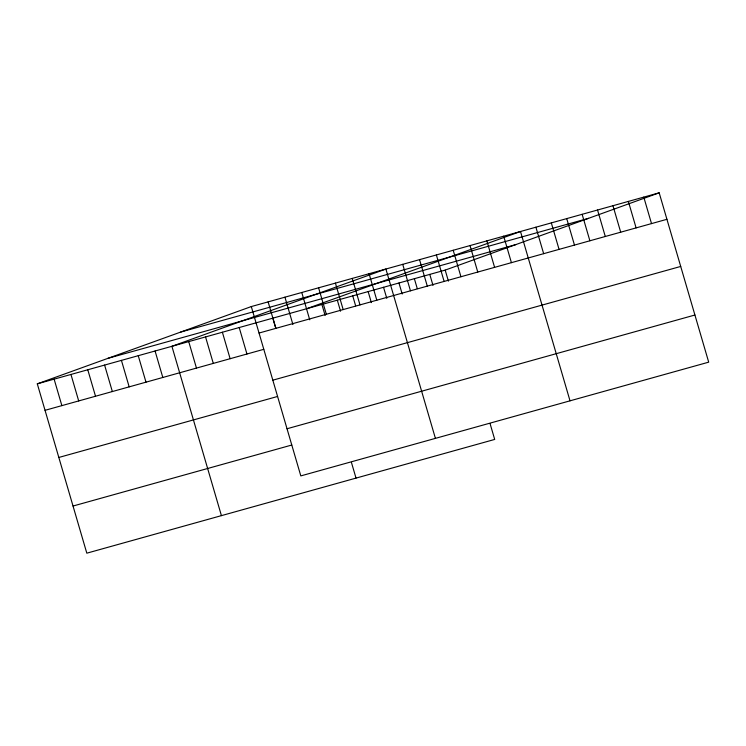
<?xml version="1.0" encoding="UTF-8"?>
<svg xmlns="http://www.w3.org/2000/svg" width="746" height="746" viewBox="0 0 746 746"><rect width="100%" height="100%" fill="white"/><g stroke="black" fill="none" stroke-linecap="round" stroke-linejoin="round"><path stroke-width="1.12" d="M490.103 423.719L494.701 439.431L86.816 553.178L37.3 383.845L251.299 306.569L659.184 192.822L708.7 362.155L300.815 475.901L251.299 306.569M306.503 308.779L520.503 231.493L570.019 400.826M37.3 383.845L445.185 270.099L659.184 192.822M180.681 332.063L588.566 218.326M107.918 358.341L515.803 244.604M259.039 333.042L666.924 219.305M45.04 410.319L263.767 349.324M272.822 380.18L680.716 266.443M58.831 457.457L277.559 396.471M287.024 428.754L694.918 315.017M73.033 506.03L291.761 445.036M643.779 197.121L651.519 223.595M628.365 201.42L636.105 227.894M612.96 205.719L620.7 232.192M597.546 210.018L605.286 236.491M582.141 214.307L589.881 240.781M566.727 218.606L574.476 245.08M551.322 222.905L559.062 249.378M535.908 227.204L543.657 253.677M503.681 236.193L511.42 262.667M486.849 240.883L494.598 267.357M470.027 245.574L477.766 272.048M453.204 250.264L460.944 276.738M445.185 270.099L448.411 281.13M436.373 254.955L444.122 281.428M429.78 274.397L433.006 285.429M419.55 259.645L427.29 286.119M414.366 278.696L417.275 288.627M402.728 264.336L410.468 290.819M398.961 282.995L402.187 294.027M435.412 438.359L385.896 269.036L171.906 346.312L221.422 515.635M383.547 287.294L386.773 298.325M369.074 273.726L376.814 300.2M368.142 291.583L371.368 302.615M352.252 278.417L359.992 304.89M352.737 295.882L355.637 305.813M335.42 283.107L343.169 309.581M337.323 300.181L340.549 311.213M318.598 287.797L326.338 314.271M321.918 304.48L325.144 315.511M301.776 292.488L309.73 319.801M351.422 462.389L356.019 478.102M284.944 297.178L292.908 324.501M268.122 301.869L275.861 328.352M272.859 318.16L275.759 328.081M239.205 327.541L246.945 354.014M222.383 332.231L230.122 358.705M205.551 336.922L213.291 363.395M188.729 341.612L196.468 368.095M155.075 351.002L162.814 377.476M138.252 355.693L145.992 382.166M121.43 360.383L129.17 386.857M104.599 365.074L112.348 391.547M87.776 369.764L95.516 396.238M70.954 374.455L78.694 400.928M54.122 379.155L61.871 405.628"/></g></svg>
